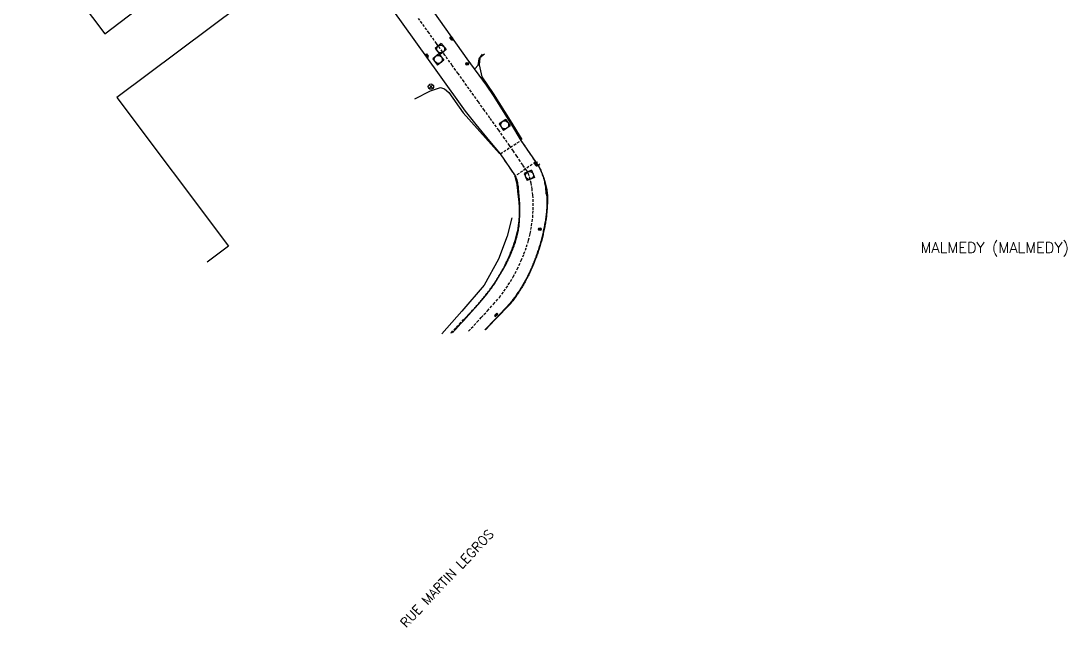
# Model space of a CAD drawing. Header units: millimetres. Extents: x 267000 to 267771, y 124261 to 125001.
# Drawn here: x 267285.7 to 267482.7, y 124443.1 to 124557.3 of the extents above; entities that cross this region are included whole.
import ezdxf
from ezdxf.enums import TextEntityAlignment as Align

# ---------------------------------------------------------------- set-up
doc = ezdxf.new("R2010")
doc.units = ezdxf.units.MM
doc.linetypes.add('DASHED', pattern=[0.75, 0.5, -0.25])
doc.layers.get('0').update_dxf_attribs({"linetype": 'CONTINUOUS'})
for name, color, linetype in [('W0001', 6, 'DASHED'), ('W0008', 7, 'CONTINUOUS'), ('W0017', 7, 'CONTINUOUS'), ('W0104', 1, 'CONTINUOUS'), ('W0112', 1, 'DASHED'), ('W0113', 2, 'DASHED'), ('W0122', 7, 'DASHED'), ('W0212', 2, 'CONTINUOUS'), ('W0213', 2, 'CONTINUOUS'), ('W0312', 3, 'CONTINUOUS'), ('W0400', 7, 'CONTINUOUS'), ('W0420', 7, 'CONTINUOUS'), ('W0469', 7, 'CONTINUOUS'), ('W0856', 7, 'CONTINUOUS'), ('W0980', 7, 'CONTINUOUS'), ('W0989', 7, 'CONTINUOUS')]:
    doc.layers.add(name, color=color, linetype=linetype)
doc.styles.get("Standard").update_dxf_attribs({"font": 'romans.shx', "width": 0.85})

# ---------------------------------------------------------------- blocks, each defined once
blk = doc.blocks.new('T856')
for p, q in [((-0.125, 0), (0.125, 0)), ((0, 0.125), (0, -0.125))]:
    blk.add_line(p, q)
blk.add_ellipse((0, 0), major_axis=(-0.177, 0.177), ratio=1, start_param=3.9269908, end_param=10.2101761)
blk = doc.blocks.new('T420')
for p, q in [((0.75, 0.75), (-0.75, 0.75)), ((-0.75, 0.75), (-0.75, -0.75)), ((0.75, 0.75), (0.75, -0.75)), ((0.75, -0.75), (-0.75, -0.75))]:
    blk.add_line(p, q)
blk.add_ellipse((0, 0), major_axis=(-0.53, 0.53), ratio=1, start_param=3.926991, end_param=10.210176)
blk = doc.blocks.new('T400')
for p, q in [((-0.15, 0.3), (0.15, 0.3)), ((-0.15, -0.25), (-0.15, 0.3)), ((-0.15, 0.15), (0.15, 0.15)), ((-0.15, 0), (0.15, 0)), ((0.15, 0.3), (0.15, -0.25)), ((-0.15, -0.15), (0.15, -0.15)), ((-0.15, -0.25), (-0.15, -0.3)), ((-0.15, -0.3), (0.15, -0.3)), ((0.15, -0.3), (0.15, -0.25))]:
    blk.add_line(p, q)
blk = doc.blocks.new('T469')
at = {"color": 0, "linetype": 'Continuous', "flags": 128}
for points in [[(-0.35, 0.35), (0.35, -0.35)], [(-0.35, -0.35), (0.35, 0.35)]]:
    blk.add_lwpolyline(points, dxfattribs=at)
at = {"color": 0, "linetype": 'Continuous'}
blk.add_circle((0, 0), 0.5, dxfattribs=at)

msp = doc.modelspace()

# ---------------------------------------------------------------- linework, layer by layer
at = {"layer": 'W0001'}
msp.add_lwpolyline([(267369.97, 124498.84), (267371.55, 124500.56), (267372.35, 124501.42), (267373.52, 124502.69), (267374.65, 124503.95), (267375.76, 124505.22), (267376.63, 124506.36), (267377.45, 124507.57), (267378.36, 124509.06), (267379.14, 124510.52), (267379.89, 124512.14), (267380.4, 124513.39), (267380.88, 124514.72), (267381.26, 124515.97), (267381.58, 124517.27), (267381.84, 124518.68), (267382.04, 124520.26), (267382.14, 124521.69), (267382.14, 124523.22), (267382.07, 124524.48), (267381.92, 124525.57), (267381.76, 124526.7), (267381.59, 124527.46), (267381.37, 124528.12), (267381.11, 124528.72), (267380.87, 124529.16), (267380.48, 124529.7), (267380.17, 124530.15), (267379.7, 124530.84), (267379.06, 124531.8), (267378.4, 124532.77), (267377.69, 124533.79), (267376.75, 124535.13), (267375.64, 124536.7), (267373.98, 124538.99), (267372.97, 124540.41), (267371.81, 124542.02), (267370.52, 124543.86), (267369.11, 124545.81), (267368, 124547.35), (267366.9, 124548.88), (267365.51, 124550.82), (267363.95, 124552.99), (267362.52, 124554.98), (267360.53, 124557.75)], dxfattribs=at)
at = {"layer": 'W0008'}
for points in [[(267366.92, 124498.56), (267366.98, 124498.63), (267367.15, 124498.81), (267367.32, 124498.99), (267367.49, 124499.17), (267367.66, 124499.35), (267367.83, 124499.54), (267368, 124499.72), (267368.17, 124499.9), (267368.34, 124500.09), (267368.5, 124500.27), (267368.67, 124500.46), (267368.84, 124500.64), (267369, 124500.83), (267369.17, 124501.01), (267369.34, 124501.2), (267369.5, 124501.38), (267369.67, 124501.57), (267369.83, 124501.76), (267370, 124501.94), (267370.17, 124502.13), (267370.34, 124502.32), (267370.51, 124502.51), (267370.68, 124502.7), (267370.85, 124502.89), (267371.03, 124503.08), (267371.2, 124503.27), (267371.37, 124503.46), (267371.54, 124503.65), (267371.71, 124503.84), (267371.88, 124504.03), (267372.05, 124504.22), (267372.22, 124504.41), (267372.39, 124504.61), (267372.56, 124504.8), (267372.72, 124505), (267372.88, 124505.2), (267373.05, 124505.39), (267373.21, 124505.59), (267373.36, 124505.79), (267373.51, 124505.98), (267373.67, 124506.18), (267373.82, 124506.37), (267373.96, 124506.57), (267374.11, 124506.77), (267374.26, 124506.97), (267374.4, 124507.17), (267374.55, 124507.37), (267374.69, 124507.57), (267374.83, 124507.78), (267374.96, 124507.98), (267375.1, 124508.19), (267375.23, 124508.4), (267375.36, 124508.61), (267375.49, 124508.81), (267375.62, 124509.02), (267375.75, 124509.23), (267375.88, 124509.44), (267376, 124509.65), (267376.13, 124509.86), (267376.25, 124510.07), (267376.38, 124510.28), (267376.5, 124510.49), (267376.62, 124510.71), (267376.73, 124510.92), (267376.85, 124511.14), (267376.96, 124511.35), (267377.08, 124511.57), (267377.19, 124511.79), (267377.29, 124512.01), (267377.4, 124512.23), (267377.51, 124512.45), (267377.61, 124512.67), (267377.71, 124512.9), (267377.81, 124513.12), (267377.91, 124513.35), (267378, 124513.57), (267378.1, 124513.8), (267378.2, 124514.02), (267378.29, 124514.25), (267378.38, 124514.48), (267378.47, 124514.71), (267378.55, 124514.94), (267378.64, 124515.17), (267378.72, 124515.4), (267378.8, 124515.63), (267378.87, 124515.87), (267378.94, 124516.1), (267379.01, 124516.34), (267379.08, 124516.57), (267379.14, 124516.81), (267379.2, 124517.05), (267379.25, 124517.29), (267379.3, 124517.54), (267379.35, 124517.79), (267379.39, 124518.05), (267379.43, 124518.3), (267379.46, 124518.55), (267379.49, 124518.8), (267379.51, 124519.06), (267379.53, 124519.31), (267379.55, 124519.57), (267379.57, 124519.82), (267379.58, 124520.08), (267379.59, 124520.33), (267379.6, 124520.59), (267379.61, 124520.84), (267379.61, 124521.1), (267379.62, 124521.35), (267379.62, 124521.61), (267379.62, 124521.85), (267379.62, 124522.1), (267379.62, 124522.34), (267379.61, 124522.59), (267379.6, 124522.83), (267379.59, 124523.08), (267379.57, 124523.32), (267379.55, 124523.57), (267379.54, 124523.81), (267379.52, 124524.06), (267379.5, 124524.3), (267379.48, 124524.54), (267379.45, 124524.79), (267379.43, 124525.05), (267379.41, 124525.3), (267379.39, 124525.56), (267379.37, 124525.82), (267379.34, 124526.08), (267379.31, 124526.33), (267379.27, 124526.59), (267379.23, 124526.84), (267379.17, 124527.1), (267379.09, 124527.36), (267379.01, 124527.61), (267378.9, 124527.86), (267378.78, 124528.1), (267375.95, 124532.27), (267373.96, 124534.65), (267371.42, 124537.76), (267369.38, 124540.3), (267364.51, 124547.1), (267355.55, 124559.53)], [(267362.45, 124560.22), (267369.65, 124550.14), (267373.26, 124545.18), (267374.62, 124543.2), (267377.89, 124538.04), (267379.83, 124534.77), (267382.6, 124530.68), (267383.03, 124530.13), (267383.14, 124529.92), (267383.26, 124529.7), (267383.36, 124529.49), (267383.47, 124529.27), (267383.56, 124529.05), (267383.66, 124528.83), (267383.75, 124528.61), (267383.83, 124528.38), (267383.91, 124528.15), (267383.98, 124527.92), (267384.05, 124527.69), (267384.12, 124527.45), (267384.18, 124527.2), (267384.24, 124526.95), (267384.29, 124526.71), (267384.34, 124526.46), (267384.38, 124526.21), (267384.42, 124525.96), (267384.45, 124525.71), (267384.48, 124525.45), (267384.5, 124525.2), (267384.52, 124524.95), (267384.53, 124524.69), (267384.65, 124524.65), (267384.66, 124524.41), (267384.67, 124524.17), (267384.68, 124523.93), (267384.69, 124523.68), (267384.69, 124523.44), (267384.69, 124523.2), (267384.69, 124522.96), (267384.69, 124522.72), (267384.68, 124522.47), (267384.68, 124522.23), (267384.67, 124521.99), (267384.65, 124521.75), (267384.64, 124521.51), (267384.62, 124521.25), (267384.59, 124521), (267384.57, 124520.74), (267384.54, 124520.49), (267384.5, 124520.24), (267384.47, 124519.99), (267384.43, 124519.74), (267384.38, 124519.49), (267384.34, 124519.23), (267384.29, 124518.99), (267384.24, 124518.74), (267384.19, 124518.49), (267384.14, 124518.24), (267384.09, 124517.99), (267384.04, 124517.74), (267383.98, 124517.5), (267383.93, 124517.25), (267383.87, 124517), (267383.81, 124516.75), (267383.75, 124516.51), (267383.69, 124516.26), (267383.63, 124516.02), (267383.56, 124515.77), (267383.5, 124515.53), (267383.43, 124515.28), (267383.36, 124515.04), (267383.28, 124514.8), (267383.21, 124514.55), (267383.13, 124514.31), (267383.05, 124514.07), (267382.97, 124513.83), (267382.89, 124513.59), (267382.81, 124513.35), (267382.72, 124513.11), (267382.64, 124512.87), (267382.55, 124512.63), (267382.46, 124512.39), (267382.37, 124512.16), (267382.28, 124511.92), (267382.18, 124511.68), (267382.09, 124511.45), (267381.99, 124511.21), (267381.89, 124510.98), (267381.79, 124510.75), (267381.69, 124510.51), (267381.59, 124510.28), (267381.48, 124510.05), (267381.37, 124509.82), (267381.26, 124509.59), (267381.15, 124509.36), (267381.04, 124509.14), (267380.92, 124508.91), (267380.8, 124508.68), (267380.68, 124508.46), (267380.56, 124508.24), (267380.44, 124508.02), (267380.32, 124507.81), (267380.2, 124507.6), (267380.07, 124507.38), (267379.94, 124507.17), (267379.81, 124506.96), (267379.68, 124506.75), (267379.55, 124506.54), (267379.41, 124506.34), (267379.27, 124506.13), (267379.13, 124505.93), (267378.99, 124505.73), (267378.85, 124505.52), (267378.71, 124505.32), (267378.56, 124505.12), (267378.41, 124504.93), (267378.26, 124504.73), (267378.11, 124504.53), (267377.95, 124504.34), (267377.8, 124504.15), (267374.94, 124501.12), (267373.03, 124499.12)]]:
    msp.add_lwpolyline(points, dxfattribs=at)
at = {"layer": 'W0017'}
msp.add_lwpolyline([(267372.54, 124551), (267371.87, 124550.16), (267371.7, 124548.89), (267371.23, 124548.32)], dxfattribs=at)
at = {"layer": 'W0104'}
msp.add_lwpolyline([(267285.67, 124567.55), (267289.66, 124570.55), (267301.44, 124554.87), (267320.36, 124569.26), (267327.09, 124560.29), (267303.72, 124542.84), (267324.74, 124514.86), (267320.74, 124511.85)], dxfattribs=at)
at = {"layer": 'W0112'}
for points in [[(267382.74, 124530.75), (267382.85, 124530.58)], [(267383.22, 124530.39), (267383.33, 124530.18)]]:
    msp.add_lwpolyline(points, dxfattribs=at)
at = {"layer": 'W0113'}
msp.add_lwpolyline([(267366.68, 124498.56), (267370.21, 124502.25), (267370.38, 124502.43), (267370.55, 124502.6), (267370.72, 124502.78), (267370.89, 124502.96), (267371.05, 124503.14), (267371.22, 124503.32), (267371.38, 124503.5), (267371.54, 124503.69), (267371.7, 124503.87), (267371.87, 124504.06), (267372.03, 124504.24), (267372.18, 124504.43), (267372.34, 124504.61), (267372.5, 124504.8), (267372.65, 124504.99), (267372.81, 124505.18), (267372.96, 124505.37), (267373.12, 124505.56), (267373.27, 124505.76), (267373.42, 124505.95), (267373.57, 124506.15), (267373.73, 124506.34), (267373.88, 124506.54), (267374.02, 124506.74), (267374.17, 124506.94), (267374.32, 124507.14), (267374.46, 124507.34), (267374.61, 124507.54), (267374.75, 124507.74), (267374.89, 124507.95), (267375.03, 124508.16), (267375.16, 124508.36), (267375.3, 124508.57), (267375.43, 124508.78), (267375.56, 124508.99), (267375.68, 124509.2), (267375.81, 124509.41), (267375.93, 124509.62), (267376.05, 124509.83), (267376.17, 124510.04), (267376.29, 124510.26), (267376.41, 124510.47), (267376.52, 124510.68), (267376.64, 124510.9), (267376.75, 124511.12), (267376.86, 124511.33), (267376.97, 124511.55), (267377.07, 124511.77), (267377.18, 124511.99), (267377.28, 124512.21), (267377.38, 124512.44), (267377.48, 124512.66), (267377.58, 124512.89), (267377.68, 124513.12), (267377.78, 124513.35), (267377.87, 124513.59), (267377.97, 124513.82), (267378.06, 124514.05), (267378.15, 124514.29), (267378.24, 124514.52), (267378.33, 124514.76), (267378.42, 124514.99), (267378.5, 124515.23), (267378.58, 124515.47), (267378.66, 124515.71), (267378.74, 124515.95), (267378.81, 124516.19), (267378.88, 124516.43), (267378.95, 124516.67), (267379.01, 124516.92), (267379.07, 124517.16), (267379.13, 124517.41), (267379.18, 124517.65), (267379.23, 124517.89), (267379.28, 124518.13), (267379.32, 124518.37), (267379.36, 124518.61), (267379.39, 124518.85), (267379.42, 124519.09), (267379.45, 124519.33), (267379.48, 124519.58), (267379.5, 124519.82), (267379.52, 124520.06), (267379.53, 124520.31), (267379.55, 124520.55), (267379.56, 124520.79), (267379.56, 124521.04), (267379.57, 124521.28), (267379.57, 124521.53), (267379.57, 124521.78), (267379.56, 124522.03), (267379.55, 124522.28), (267379.53, 124522.53), (267379.51, 124522.77), (267379.49, 124523.02), (267379.46, 124523.27), (267379.44, 124523.52), (267379.41, 124523.76), (267379.38, 124524.01), (267379.35, 124524.26), (267379.32, 124524.5), (267379.3, 124524.75), (267379.27, 124525), (267379.25, 124525.24), (267379.22, 124525.49), (267379.19, 124525.73), (267379.16, 124525.98), (267379.13, 124526.22), (267379.09, 124526.47), (267379.05, 124526.71), (267379, 124526.95), (267378.93, 124527.22), (267378.86, 124527.49), (267378.77, 124527.76), (267378.67, 124528.02)], dxfattribs=at)
at = {"layer": 'W0122'}
msp.add_lwpolyline([(267379.83, 124534.76), (267382.58, 124530.68), (267378.78, 124528.1), (267375.95, 124532.27), (267379.83, 124534.76)], dxfattribs=at)
at = {"layer": 'W0212'}
for points in [[(267372.95, 124550.99), (267372.06, 124550.34), (267371.95, 124549), (267372.44, 124546.72), (267374.62, 124543.62), (267377.79, 124538.5), (267379.97, 124534.93)], [(267383.33, 124530.17), (267383.11, 124530.07), (267383.22, 124529.84), (267383.34, 124529.61), (267383.45, 124529.39), (267383.56, 124529.15), (267383.66, 124528.92), (267383.76, 124528.69), (267383.85, 124528.45), (267383.94, 124528.21), (267384.02, 124527.97), (267384.11, 124527.73), (267384.18, 124527.49), (267384.26, 124527.25), (267384.33, 124527.01), (267384.39, 124526.77), (267384.46, 124526.52), (267384.52, 124526.28), (267384.57, 124526.03), (267384.62, 124525.79), (267384.67, 124525.54), (267384.71, 124525.29), (267384.75, 124525.04), (267384.77, 124524.79), (267384.8, 124524.54), (267384.81, 124524.29), (267384.82, 124524.05), (267384.83, 124523.8), (267384.83, 124523.56), (267384.82, 124523.31), (267384.81, 124523.06), (267384.8, 124522.82), (267384.79, 124522.57), (267384.77, 124522.33), (267384.76, 124522.08), (267384.74, 124521.84), (267384.72, 124521.59), (267384.7, 124521.35), (267384.68, 124521.11), (267384.66, 124520.87), (267384.64, 124520.63), (267384.61, 124520.4), (267384.59, 124520.16), (267384.55, 124519.92), (267384.52, 124519.68), (267384.48, 124519.45), (267384.44, 124519.21), (267384.4, 124518.97), (267384.35, 124518.72), (267384.3, 124518.47), (267384.25, 124518.22), (267384.2, 124517.97), (267384.15, 124517.72), (267384.09, 124517.48), (267384.04, 124517.23), (267383.98, 124516.98), (267383.92, 124516.73), (267383.86, 124516.48), (267383.8, 124516.24), (267383.73, 124515.99), (267383.67, 124515.74), (267383.6, 124515.5), (267383.53, 124515.25), (267383.45, 124515.01), (267383.38, 124514.77), (267383.3, 124514.52), (267383.23, 124514.28), (267383.14, 124514.04), (267383.06, 124513.8), (267382.98, 124513.57), (267382.9, 124513.34), (267382.82, 124513.11), (267382.73, 124512.88), (267382.65, 124512.64), (267382.56, 124512.41), (267382.47, 124512.18), (267382.38, 124511.96), (267382.29, 124511.73), (267382.19, 124511.5), (267382.1, 124511.27), (267382, 124511.04), (267381.91, 124510.82), (267381.81, 124510.59), (267381.71, 124510.37), (267381.6, 124510.15), (267381.5, 124509.92), (267381.39, 124509.7), (267381.29, 124509.48), (267381.18, 124509.26), (267381.07, 124509.04), (267380.96, 124508.82), (267380.84, 124508.6), (267380.73, 124508.38), (267380.61, 124508.16), (267380.48, 124507.93), (267380.36, 124507.71), (267380.23, 124507.5), (267380.1, 124507.28), (267379.97, 124507.06), (267379.84, 124506.84), (267379.71, 124506.63), (267379.57, 124506.42), (267379.44, 124506.21), (267379.3, 124506), (267379.15, 124505.79), (267379.01, 124505.58), (267378.87, 124505.37), (267378.72, 124505.17), (267378.57, 124504.96), (267378.42, 124504.76), (267378.27, 124504.56), (267378.11, 124504.35), (267377.96, 124504.16), (267374.92, 124500.98), (267373.15, 124499.13)], [(267366.65, 124498.54), (267366.68, 124498.57)]]:
    msp.add_lwpolyline(points, dxfattribs=at)
at = {"layer": 'W0213'}
msp.add_lwpolyline([(267359.82, 124542.62), (267362.82, 124544.08), (267364.7, 124544.76), (267365.4, 124544.51), (267366.24, 124543.81), (267368.95, 124539.98), (267373.12, 124535.23), (267375.78, 124532.3)], dxfattribs=at)
at = {"layer": 'W0312'}
msp.add_lwpolyline([(267378.1, 124520.22), (267377.21, 124516.77), (267375.63, 124512.41), (267372.87, 124507.51), (267368.68, 124502.65), (267364.95, 124498.38)], dxfattribs=at)

# ---------------------------------------------------------------- block references
at = {"layer": 'W0400'}
for p, rotation in [((267366.74, 124554), 35.38307823255347), ((267362.1, 124550.74), 36.002785367138), ((267382.69, 124530.28), 37.95232808369665), ((267375.18, 124501.94), 316.6912306981773)]:
    msp.add_blockref('T400', p, dxfattribs=dict(at, rotation=rotation))
at = {"layer": 'W0420'}
for p, rotation in [((267364.71, 124551.98), 39.93803031773393), ((267364.26, 124550.02), 38.56384415229843), ((267376.77, 124537.7), 34.00598836375534), ((267381.42, 124528.18), 23.32810806191846)]:
    msp.add_blockref('T420', p, dxfattribs=dict(at, rotation=rotation))
at = {"layer": 'W0469'}
msp.add_blockref('T469', (267362.88, 124544.91), dxfattribs=at)
at = {"layer": 'W0856'}
for p in [(267369.69, 124549.18), (267383.37, 124518.07)]:
    msp.add_blockref('T856', p, dxfattribs=at)

# ---------------------------------------------------------------- texts
at = {"layer": 'W0980'}
msp.add_text('MALMEDY (MALMEDY)', height=2, dxfattribs=at).set_placement((267455.07, 124514.59), align=Align.MIDDLE_LEFT)
at = {"layer": 'W0989'}
msp.add_text('RUE MARTIN LEGROS', height=1.75, rotation=46.5536, dxfattribs=at).set_placement((267357.57, 124443.53), align=Align.MIDDLE_LEFT)

doc.saveas('drawing.dxf')
